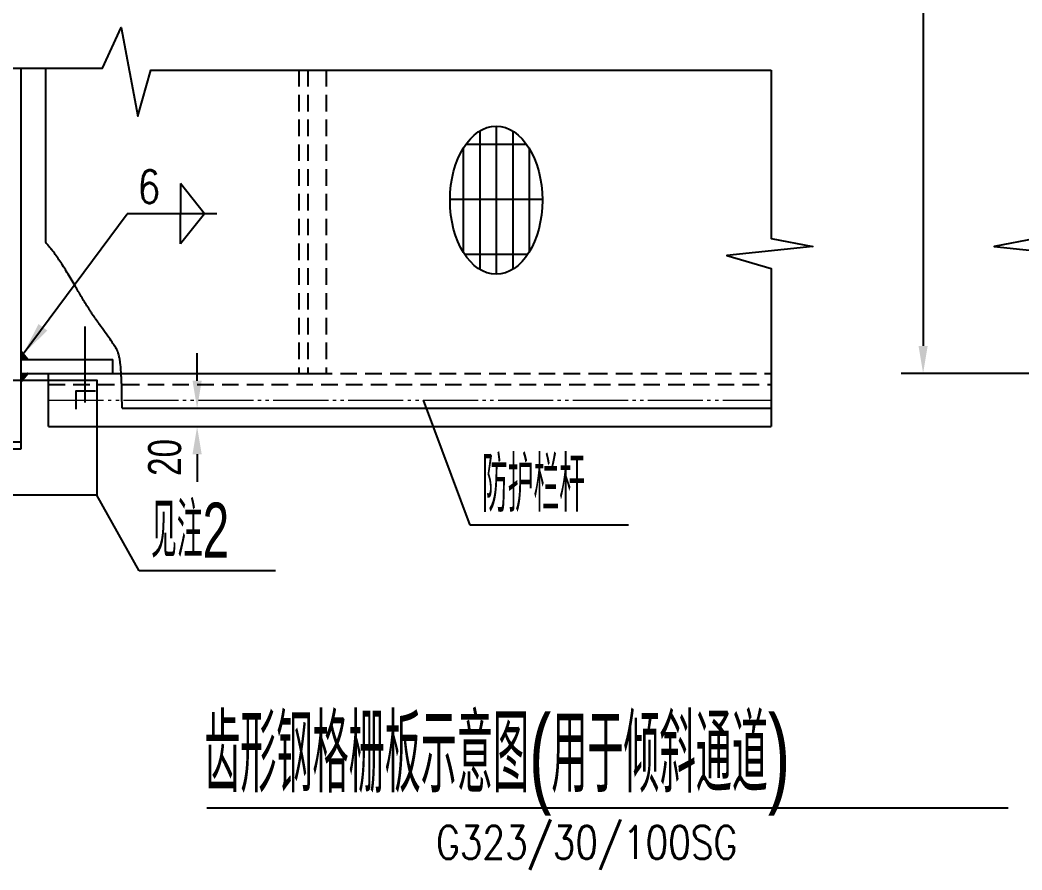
# Model space of a CAD drawing. Extents: x 148 to 221443, y -36682 to 6758.
# Drawn here: x 45745 to 47564, y -34333 to -32790 of the extents above; entities that cross this region are included whole.
import ezdxf
from ezdxf.enums import TextEntityAlignment as Align

# ---------------------------------------------------------------- set-up
doc = ezdxf.new("R2010")
doc.units = 0
doc.header["$LTSCALE"] = 10
doc.header["$MEASUREMENT"] = 0
for name, pattern in [('CENTERX2', [4, 2.5, -0.5, 0.5, -0.5]), ('HIDDENX2', [0.75, 0.5, -0.25]), ('PHANTOMS6', [13.6, 10, -0.8, 0.6, -0.8, 0.6, -0.8])]:
    doc.linetypes.add(name, pattern=pattern)
for name, color, linetype in [('2', 4, 'Continuous'), ('3', 255, 'Continuous'), ('9', 6, 'Continuous'), ('CENTER', 1, 'CENTERX2'), ('DIM', 4, 'Continuous')]:
    doc.layers.add(name, color=color, linetype=linetype)
doc.styles.add('HZ', font='ROMS.SHX', dxfattribs={"width": 0.75, "bigfont": 'GBCBIG.SHX'})
doc.styles.get("Standard").update_dxf_attribs({"font": 'wison_e.shx', "width": 0.75, "bigfont": 'wison_c.shx'})
doc.styles.add('XW', font='ROMANS.shx', dxfattribs={"width": 0.85})
doc.dimstyles.new('DIM1', dxfattribs={"dimscale": 20, "dimtxt": 3, "dimasz": 2.5, "dimexe": 2, "dimexo": 0, "dimgap": 1, "dimtad": 0, "dimdec": 0, "dimzin": 0, "dimdsep": 46, "dimtxsty": 'Standard', "dimcen": 2, "dimclrd": 3, "dimclre": 3, "dimclrt": 3, "dimadec": 0, "dimazin": 0, "dimtfac": 0.666667, "dimtdec": 0, "dimtofl": 0, "dimtmove": 2, "dimatfit": 1, "dimfxl": 2, "dimtvp": 1.333333, "dimtolj": 1, "dimtzin": 0, "dimarcsym": 0})

# ---------------------------------------------------------------- blocks, each defined once
blk = doc.blocks.new('*D1919')
at = {"layer": 'Defpoints', "color": 0}
for p in [(47107.6, -30985.1), (47384.7, -33431.6), (47589.3, -33431.6)]:
    blk.add_point(p, dxfattribs=at)
at = {"layer": 'DIM', "color": 3, "lineweight": -2}
for p, q in [((47107.6, -30985.1), (47424.7, -30985.1)), ((47384.7, -31035.1), (47384.7, -33381.6)), ((47589.3, -33431.6), (47344.7, -33431.6))]:
    blk.add_line(p, q, dxfattribs=at)
at = {"layer": 'DIM', "color": 3}
for points in [[(47393, -31035.1), (47376.4, -31035.1), (47384.7, -30985.1)], [(47376.4, -33381.6), (47393, -33381.6), (47384.7, -33431.6)]]:
    blk.add_solid(points, dxfattribs=at)
at = {"layer": 'DIM', "color": 3, "insert": (47309.9, -32079), "char_height": 60, "attachment_point": 5, "rotation": 90}
blk.add_mtext('\\A1;600  1200', dxfattribs=at)
blk = doc.blocks.new('*D1941')
at = {"layer": 'Defpoints', "color": 0}
for p in [(45977, -33495), (46066.7, -33495), (46066.7, -33528.3)]:
    blk.add_point(p, dxfattribs=at)
at = {"layer": 'DIM', "color": 3, "lineweight": -2}
for p, q in [((46066.7, -33445), (46066.7, -33395)), ((45977, -33495), (46106.7, -33495)), ((46066.7, -33528.3), (46106.7, -33528.3)), ((46066.7, -33578.3), (46066.7, -33628.3))]:
    blk.add_line(p, q, dxfattribs=at)
at = {"layer": 'DIM', "color": 3}
for points in [[(46058.4, -33445), (46075, -33445), (46066.7, -33495)], [(46075, -33578.3), (46058.4, -33578.3), (46066.7, -33528.3)]]:
    blk.add_solid(points, dxfattribs=at)
at = {"layer": 'DIM', "color": 3, "insert": (46008.1, -33584.2), "char_height": 60, "attachment_point": 5, "rotation": 90}
blk.add_mtext('\\A1;20', dxfattribs=at)

msp = doc.modelspace()

# ---------------------------------------------------------------- hatches: boundary and pattern name
h = msp.add_hatch()
h.set_pattern_fill('ANSI37', color=256, scale=16.666667, style=0)
h.set_pattern_definition([(315, (45203.2028, -25575.0857), (-1.4731391, -1.4731391), []), (225, (45203.2028, -25575.0857), (-1.4731391, 1.4731391), [])])
h.paths.add_polyline_path([(45746.9404, -33446.8365), (45746.9404, -33431.6334), (45759.6493, -33431.6334)])
h.paths.add_polyline_path([(45759.6493, -33406.6334), (45746.9404, -33406.6334), (45746.9404, -33391.188)])

# ---------------------------------------------------------------- linework, layer by layer
for p, q in [((45746.9404, -32877.4312), (45746.9404, -33569.0857)), ((45791.5605, -32877.4312), (45791.5605, -33193.5499)), ((45759.6493, -33406.6334), (45746.9404, -33391.188)), ((45746.9404, -33406.6334), (45766.9404, -33406.6334)), ((45766.9404, -33406.6334), (45850.2737, -33406.6334)), ((45850.2737, -33406.6334), (45913.607, -33406.6334)), ((45913.607, -33431.6334), (45913.607, -33406.6334)), ((45746.9404, -33431.6334), (45928.8352, -33431.6334)), ((45746.9404, -33446.8365), (45759.6493, -33431.6334)), ((45796.9404, -33528.3), (45796.9404, -33431.6334)), ((45930.539, -33494.9667), (47108.7892, -33494.9667)), ((45796.9404, -33528.3), (47108.7892, -33528.3)), ((45746.9404, -33556.5857), (45106.4266, -33556.5857)), ((45746.9404, -33569.0857), (45106.4266, -33569.0857))]:
    msp.add_line(p, q)
at = {"color": 4, "linetype": 'PHANTOMS6', "lineweight": 0}
msp.add_line((45796.9404, -33479.9021), (47108.7892, -33479.9021), dxfattribs=at)
msp.add_lwpolyline([(45846.9404, -33496.5131), (45846.9404, -33463.291), (45882.0606, -33463.291)])
at = {"layer": '2', "color": 7, "linetype": 'Continuous'}
for p, q in [((46579.6642, -32991.4494), (46579.6642, -33242.7655)), ((46609.6642, -32982.5439), (46609.6642, -33251.6711)), ((46639.6642, -32991.4494), (46639.6642, -33242.7655)), ((46549.6642, -33023.0985), (46549.6642, -33211.1165)), ((46554.8949, -33015.2081), (46664.4335, -33015.2081)), ((46669.6642, -33023.0985), (46669.6642, -33211.1165)), ((46080.0476, -33141.6874), (46036.3129, -33087.073)), ((46036.3129, -33087.073), (46036.3129, -33141.6874)), ((46525.8141, -33115.2081), (46693.5143, -33115.2081)), ((46080.0476, -33141.6874), (46036.3129, -33196.3019)), ((46036.3129, -33196.3019), (46036.3129, -33141.6874)), ((46552.2645, -33215.2081), (46667.0639, -33215.2081))]:
    msp.add_line(p, q, dxfattribs=at)
at = {"layer": '2', "color": 3, "linetype": 'Continuous'}
for p, q in [((45751.0384, -33396.1684), (45939.8435, -33141.6874)), ((46102.7188, -33141.6874), (45939.8435, -33141.6874)), ((46562.2425, -33707.0018), (46477.8648, -33479.9021)), ((45961.5256, -33790.2425), (45884.871, -33652.7173)), ((46849.5821, -33707.0018), (46562.2425, -33707.0018)), ((46209.0389, -33790.2425), (45961.5256, -33790.2425)), ((46084.5387, -34220.5863), (47538.9844, -34220.5863))]:
    msp.add_line(p, q, dxfattribs=at)
msp.add_lwpolyline([(45669.3174, -33443.6296), (45884.871, -33443.6296), (45884.871, -33652.7173), (45669.3174, -33652.7173)], close=True, dxfattribs=at)
at = {"layer": '2', "color": 6, "linetype": 'Continuous'}
msp.add_ellipse((46609.6642, -33117.1075), major_axis=(0, -134.5636), ratio=0.623188198, dxfattribs=at)
at = {"layer": '2', "color": 3, "linetype": 'Continuous'}
msp.add_solid([(45778.7578, -33342.0239), (45794.8199, -33353.9407), (45751.0384, -33396.1684)], dxfattribs=at)
at = {"layer": '3', "linetype": 'HIDDENX2', "ltscale": 6}
for p, q in [((46251.2368, -32880.7854), (46251.2368, -33431.6334)), ((46267.9035, -32880.7854), (46267.9035, -33431.6334)), ((46301.2368, -32880.7854), (46301.2368, -33431.6334)), ((46281.9403, -33431.6334), (46781.9403, -33431.6334)), ((46781.9403, -33431.6334), (47108.7892, -33431.6334)), ((45796.9404, -33451.6334), (47108.7892, -33451.6334))]:
    msp.add_line(p, q, dxfattribs=at)
at = {"layer": '3', "ltscale": 6}
for p, q in [((45928.8352, -33431.6334), (46059.998, -33431.6334)), ((46059.998, -33431.6334), (46281.9403, -33431.6334))]:
    msp.add_line(p, q, dxfattribs=at)
at = {"layer": '9', "linetype": 'Continuous'}
for points in [[(45109.7808, -32877.4312), (45895.1593, -32877.4312), (45928.7247, -32803.6397), (45958.9336, -32964.6394), (45982.4294, -32880.7854), (47108.7892, -32880.7854)], [(47108.7892, -32880.7854), (47108.7892, -33186.936), (47184.5638, -33201.1335), (47028.2789, -33217.6975), (47108.7892, -33241.3602), (47108.7892, -33528.3)], [(47589.3153, -32880.7854), (47589.3153, -33186.936), (47513.5407, -33201.1335), (47669.8257, -33217.6975), (47589.3153, -33241.3602), (47589.3153, -33528.3)]]:
    msp.add_lwpolyline(points, dxfattribs=at)
at = {"layer": '9'}
msp.add_open_spline([(45930.539, -33494.9667), (45930.3983, -33488.255), (45930.2551, -33474.7511), (45929.7817, -33452.6756), (45929.4823, -33443.6693), (45928.6603, -33427.9648), (45928.1363, -33421.2717), (45927.103, -33411.789), (45926.6351, -33408.4304), (45925.6859, -33402.7914), (45925.2061, -33400.5123), (45924.3029, -33396.8322), (45923.8819, -33395.4308), (45923.3548, -33393.8838), (45923.2176, -33393.5041), (45922.9627, -33392.8333), (45922.8444, -33392.537), (45922.6228, -33392.0058), (45922.5237, -33391.7768), (45922.2749, -33391.2245), (45922.13, -33390.9131), (45921.627, -33389.8717), (45921.2004, -33389.0342), (45919.7152, -33386.2989), (45918.4209, -33384.0863), (45915.0798, -33378.7992), (45913.0341, -33375.7267), (45908.2163, -33368.7719), (45905.4452, -33364.8904), (45899.265, -33356.3277), (45895.8562, -33351.6465), (45888.5322, -33341.4442), (45884.6168, -33335.9227), (45879.7382, -33328.774), (45878.9365, -33327.5909), (45877.5542, -33325.5343), (45876.9781, -33324.6721), (45875.8405, -33322.96), (45875.2766, -33322.1065), (45873.5994, -33319.554), (45872.5004, -33317.863), (45869.2571, -33312.8238), (45867.1665, -33309.5094), (45861.0814, -33299.7137), (45857.273, -33293.3804), (45850.0157, -33281.1466), (45846.5668, -33275.2458), (45838.3542, -33261.2303), (45833.7298, -33253.3745), (45824.7076, -33238.5897), (45820.3118, -33231.6607), (45811.5008, -33218.6083), (45807.088, -33212.4845), (45801.2095, -33204.969), (45799.8739, -33203.3023), (45797.4679, -33200.3748), (45796.4038, -33199.1054), (45794.0866, -33196.3974), (45792.8157, -33194.9475), (45791.5605, -33193.5499)], degree=3, knots=[0.432700771, 0.432700771, 0.432700771, 0.432700771, 16.533175891, 16.533175891, 30.193877059, 30.193877059, 43.854578228, 43.854578228, 53.566317675, 53.566317675, 63.278057123, 63.278057123, 72.989796571, 72.989796571, 76.554973628, 76.554973628, 79.745547418, 79.745547418, 82.538838999, 82.538838999, 85.33213058, 85.33213058, 90.918713741, 90.918713741, 100.925040248, 100.925040248, 110.931366754, 110.931366754, 120.937693261, 120.937693261, 130.944019767, 130.944019767, 140.950346274, 140.950346274, 142.899735515, 142.899735515, 144.288091973, 144.288091973, 145.676448431, 145.676448431, 148.453161347, 148.453161347, 154.006587178, 154.006587178, 165.113438842, 165.113438842, 176.220290505, 176.220290505, 192.527971162, 192.527971162, 208.835651818, 208.835651818, 225.143332475, 225.143332475, 229.880831203, 229.880831203, 233.576165912, 233.576165912, 237.839000251, 237.839000251, 237.839000251, 237.839000251], dxfattribs=at)
at = {"layer": 'CENTER', "ltscale": 10}
msp.add_line((45863.607, -33484.4441), (45863.607, -33346.3242), dxfattribs=at)

# ---------------------------------------------------------------- texts
at = {"layer": '2', "color": 3, "linetype": 'Continuous', "style": 'XW', "width": 0.8}
msp.add_text('6', height=60, dxfattribs=at).set_placement((45999.8402, -33092.7669), align=Align.MIDDLE_RIGHT)
at = {"layer": '2', "color": 3, "linetype": 'Continuous'}
for s, height, style, width, p in [('防护栏杆', 100, 'HZ', 0.65, (46583.754, -33683.0395)), ('见注2', 100, 'HZ', 0.65, (45983.0372, -33766.2803)), ('齿形钢格栅板示意图(用于倾斜通道)', 140, 'HZ', 0.65, (46079.5872, -34192.4091)), ('G323/30/100SG', 60, 'XW', 0.8, (46500.2767, -34313.1651))]:
    msp.add_text(s, height=height, dxfattribs=dict(at, style=style, width=width)).set_placement(p)

# ---------------------------------------------------------------- dimensions: what is measured, and where the dimension line sits
at = {"layer": 'DIM'}
for base, p1, p2, angle, text, picture, middle in [((47384.6882, -33431.6334), (47107.6263, -30985.1221), (47589.3153, -33431.6334), 90, '600  1200', '*D1919', (47309.9172, -32078.9692)), ((46066.6959, -33494.9667), (46066.6959, -33528.3), (45977.0243, -33494.9667), 270, '20', '*D1941', (46008.0984, -33584.1763))]:
    dim = msp.add_linear_dim(base=base, p1=p1, p2=p2, angle=angle, text=text, dimstyle='DIM1', dxfattribs=at)
    dim.commit()
    dim.dimension.update_dxf_attribs({"geometry": picture, "text_midpoint": middle, "dimtype": 160})

doc.saveas('drawing.dxf')
